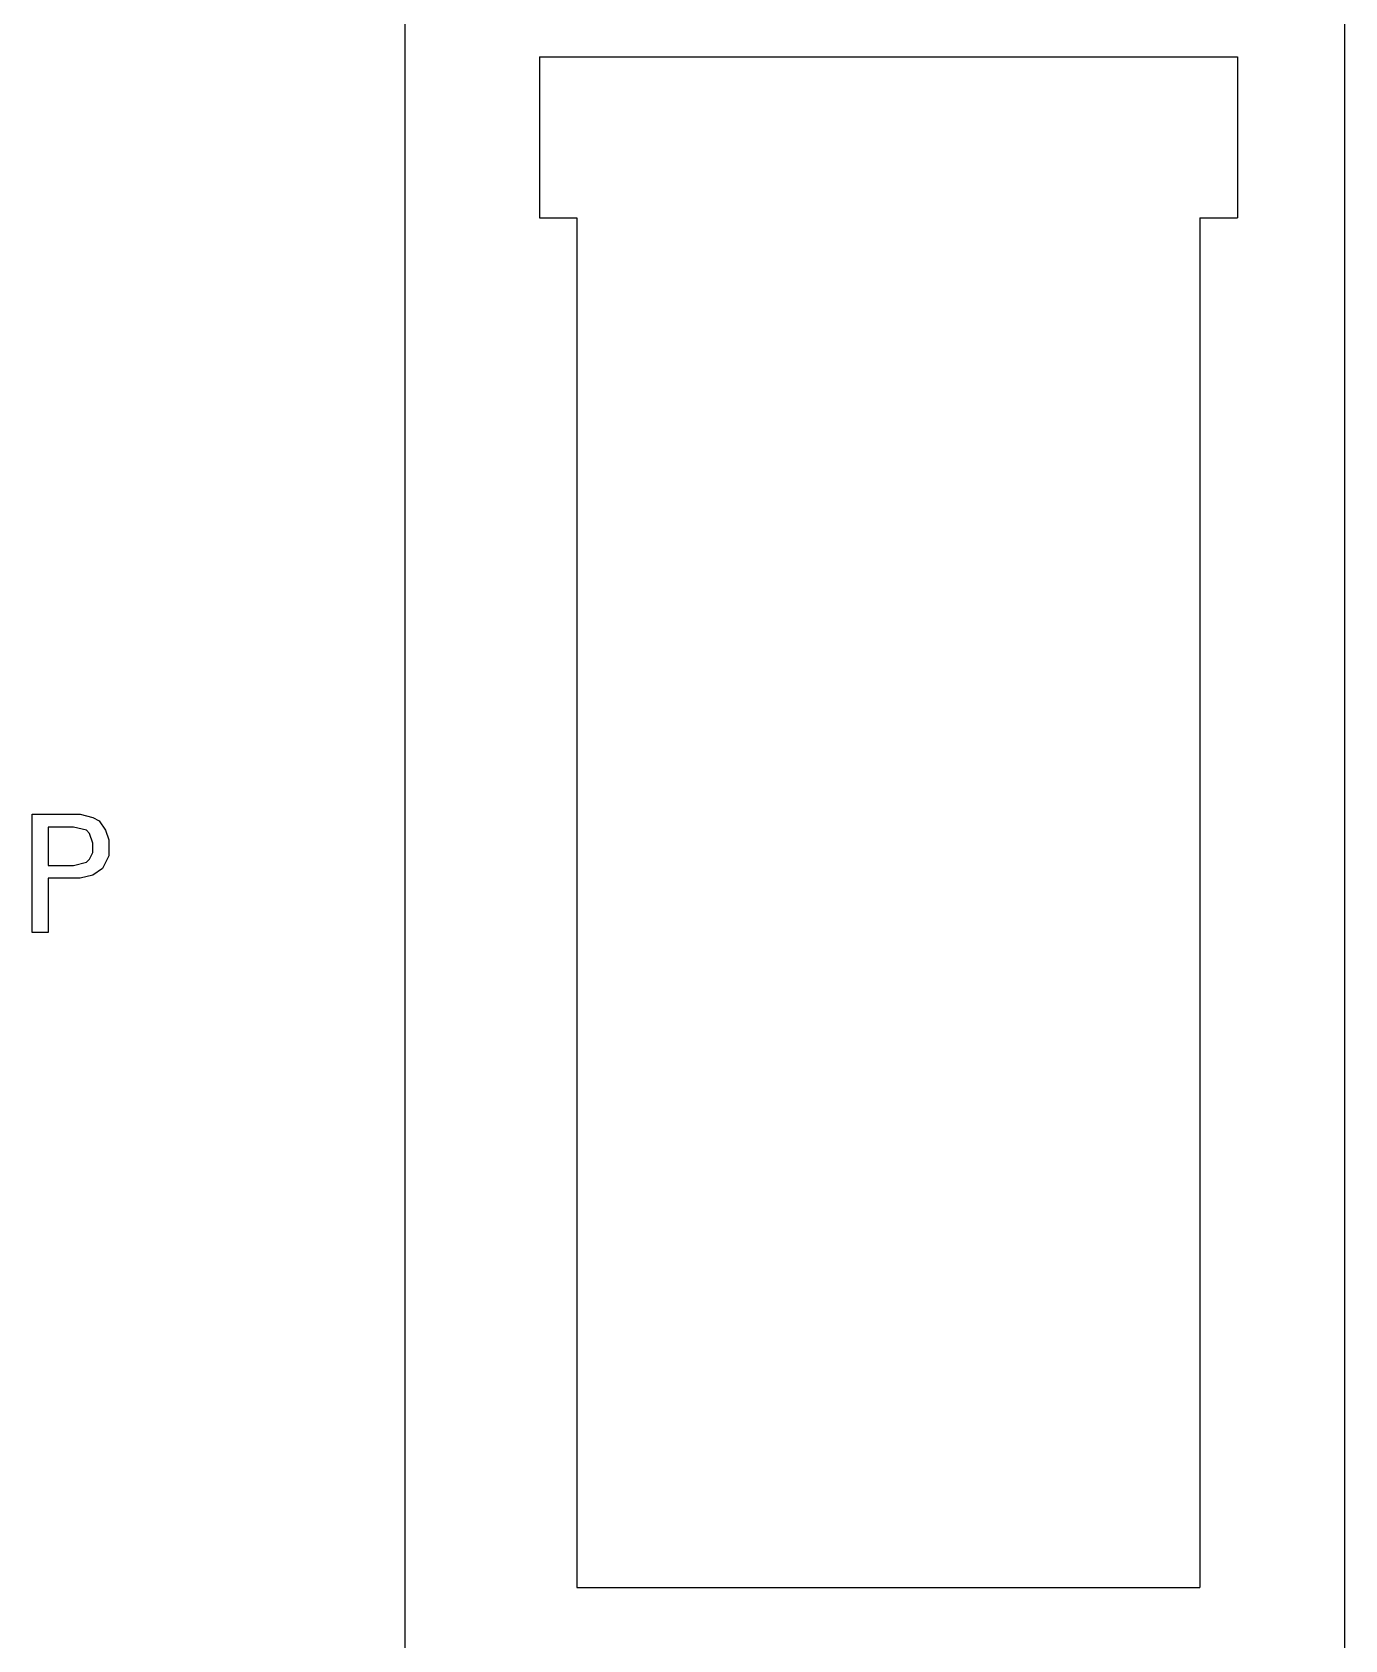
# Model space of a CAD drawing. Extents: x 10 to 622, y -523 to 292.
# Drawn here: x 259.14 to 264.09, y 104.87 to 110.93 of the extents above; entities that cross this region are included whole.
import ezdxf

# ---------------------------------------------------------------- set-up
doc = ezdxf.new("R2010")
doc.units = 0
doc.header["$LTSCALE"] = 5
doc.header["$MEASUREMENT"] = 0
doc.layers.get('0').update_dxf_attribs({"linetype": 'CONTINUOUS'})

msp = doc.modelspace()

# ---------------------------------------------------------------- linework, layer by layer
at = {"color": 7, "linetype": 'Continuous'}
for p, q in [((260.5501, 94.1153), (260.5501, 118.1094)), ((264.0936, 91.5843), (264.0936, 118.1094)), ((264.0936, 101.4856), (264.0936, 118.1094)), ((261.0563, 110.8403), (261.0563, 110.2328)), ((261.0563, 110.8403), (263.6886, 110.8403)), ((263.6886, 110.8403), (263.6886, 110.2328)), ((261.0563, 110.2328), (261.1981, 110.2328)), ((261.1981, 110.2328), (261.1981, 105.0696)), ((263.5469, 110.2328), (263.5469, 105.0696)), ((263.5469, 110.2328), (263.6886, 110.2328)), ((259.1439, 107.539), (259.1439, 107.9845)), ((259.1439, 107.9845), (259.3245, 107.9845)), ((259.3245, 107.9845), (259.3726, 107.9725)), ((259.3726, 107.9725), (259.3967, 107.9604)), ((259.3967, 107.9604), (259.4208, 107.9243)), ((259.2041, 107.9363), (259.2041, 107.7919)), ((259.3004, 107.9363), (259.2041, 107.9363)), ((259.3485, 107.9243), (259.3004, 107.9363)), ((259.3606, 107.9123), (259.3485, 107.9243)), ((259.3726, 107.8761), (259.3606, 107.9123)), ((259.4208, 107.9243), (259.4328, 107.8882)), ((259.3606, 107.8159), (259.3726, 107.84)), ((259.3726, 107.84), (259.3726, 107.8761)), ((259.4328, 107.8882), (259.4328, 107.828)), ((259.2041, 107.7919), (259.3004, 107.7919)), ((259.3004, 107.7919), (259.3485, 107.8039)), ((259.3485, 107.8039), (259.3606, 107.8159)), ((259.4087, 107.7798), (259.3726, 107.7557)), ((259.4328, 107.828), (259.4087, 107.7798)), ((259.2041, 107.7437), (259.2041, 107.539)), ((259.3245, 107.7437), (259.2041, 107.7437)), ((259.3726, 107.7557), (259.3245, 107.7437)), ((259.2041, 107.539), (259.1439, 107.539)), ((261.1981, 105.0696), (263.5469, 105.0696))]:
    msp.add_line(p, q, dxfattribs=at)

doc.saveas('drawing.dxf')
